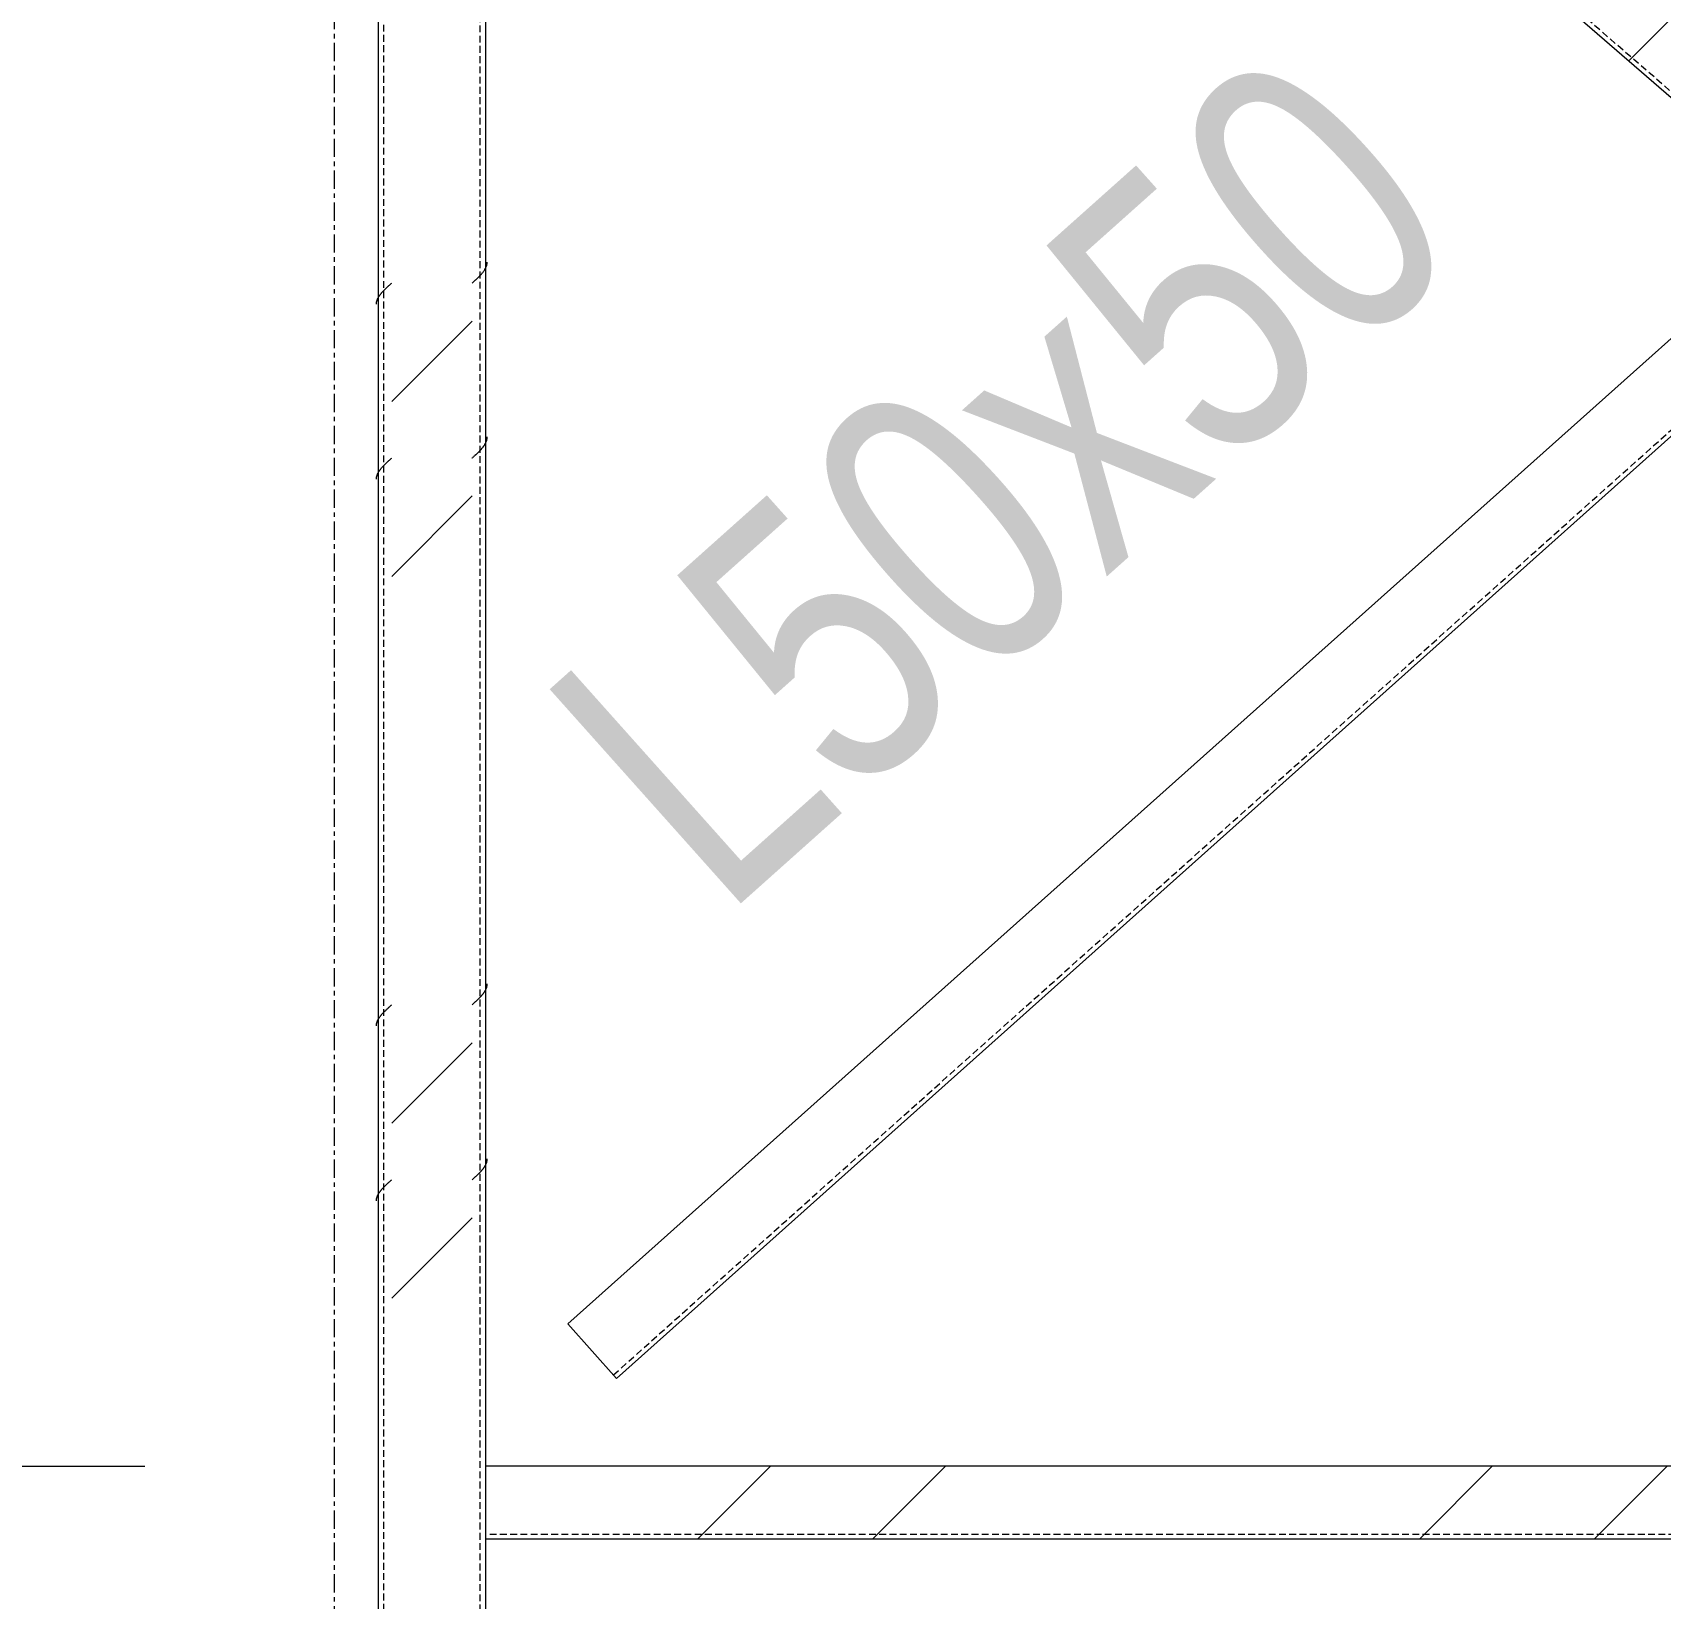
# Model space of a CAD drawing. Header units: centimetres. Extents: x -6111 to 13767, y -285 to 1600.
# Drawn here: x -3404.1 to -3290.7, y 409.8 to 518.9 of the extents above; entities that cross this region are included whole.
import ezdxf

# ---------------------------------------------------------------- set-up
doc = ezdxf.new("R2010")
doc.units = ezdxf.units.CM
doc.linetypes.add('Grid Line', pattern=[2.2225, 1.27, -0.3175, 0.3175, -0.3175])
doc.linetypes.add('Hidden', pattern=[0.714375, 0.47625, -0.238125])
for name, color, linetype, lineweight in [('A-ANNO-DIMS', 7, 'Continuous', 9), ('A-ANNO-DIMS-100', 7, 'Continuous', 9), ('S-BEAM', 7, 'Continuous', 9), ('S-BEAM-IDEN', 7, 'Continuous', 18), ('S-COLS', 7, 'Continuous', 9), ('S-GRID', 7, 'Continuous', 9)]:
    doc.layers.add(name, color=color, linetype=linetype, lineweight=lineweight)
doc.styles.add('Century Gothic_1', font='GOTHIC.TTF', dxfattribs={"height": 15})
doc.styles.add('Century Gothic_2', font='GOTHIC.TTF', dxfattribs={"width": 0.8, "height": 20})
doc.dimstyles.new('FCA_N_Cotas_E100', dxfattribs={"dimscale": 30.48, "dimtxt": 15.662524, "dimasz": 0.492126, "dimexe": 0.656168, "dimexo": 0.656168, "dimgap": 0.032808, "dimtad": 1, "dimlfac": 0.01, "dimrnd": 0.01, "dimzin": 0, "dimdsep": 46, "dimtxsty": 'Century Gothic_1', "dimblk1": 'OBLIQUE', "dimblk2": 'OBLIQUE', "dimsah": 1, "dimcen": 0.09, "dimdle": 0.656168, "dimadec": 3, "dimazin": 2, "dimtfac": 1, "dimtdec": 4, "dimtix": 1, "dimtmove": 0, "dimatfit": 3, "dimfxl": 1, "dimtvp": 1, "dimtolj": 1, "dimtzin": 0, "dimarcsym": 2})
pattern_1 = [(45, (0, 0), (-25.14472, 25.14472), []), (45, (0, 38.1), (-25.14472, 25.14472), [])]

# ---------------------------------------------------------------- blocks, each defined once
blk = doc.blocks.new('FP_83-Elevación Eje 2')
at = {"layer": 'S-COLS'}
blk.add_line((-5678, 233.83), (-5678, 594.99), dxfattribs=at)
at = {"layer": 'S-COLS', "color": 9, "true_color": 0xc0c0c0}
for p, q in [((-5677.98, 502.51), (-5677.97, 502.53)), ((-5677.97, 502.53), (-5677.96, 502.56)), ((-5677.96, 502.56), (-5677.95, 502.58)), ((-5677.95, 502.58), (-5677.94, 502.6)), ((-5677.94, 502.6), (-5677.93, 502.63)), ((-5677.93, 502.65), (-5677.92, 502.67)), ((-5677.93, 502.63), (-5677.93, 502.65)), ((-5677.92, 502.67), (-5677.91, 502.7)), ((-5677.91, 502.72), (-5677.9, 502.74)), ((-5677.91, 502.7), (-5677.91, 502.72)), ((-5677.9, 502.79), (-5677.89, 502.81)), ((-5677.9, 502.77), (-5677.9, 502.79)), ((-5677.9, 502.74), (-5677.9, 502.77)), ((-5677.89, 502.86), (-5677.89, 502.88)), ((-5677.89, 502.84), (-5677.89, 502.86)), ((-5677.89, 502.81), (-5677.89, 502.84)), ((-5678.95, 501.41), (-5678.93, 501.44)), ((-5678.93, 501.44), (-5678.9, 501.46)), ((-5678.9, 501.46), (-5678.88, 501.48)), ((-5678.88, 501.48), (-5678.85, 501.51)), ((-5678.85, 501.51), (-5678.82, 501.53)), ((-5678.82, 501.53), (-5678.8, 501.55)), ((-5678.8, 501.55), (-5678.77, 501.58)), ((-5678.77, 501.58), (-5678.75, 501.6)), ((-5678.75, 501.6), (-5678.72, 501.62)), ((-5678.72, 501.62), (-5678.7, 501.65)), ((-5678.7, 501.65), (-5678.67, 501.67)), ((-5678.67, 501.67), (-5678.64, 501.69)), ((-5678.64, 501.69), (-5678.62, 501.72)), ((-5678.62, 501.72), (-5678.59, 501.74)), ((-5678.59, 501.74), (-5678.57, 501.76)), ((-5678.57, 501.76), (-5678.55, 501.79)), ((-5678.55, 501.79), (-5678.52, 501.81)), ((-5678.52, 501.81), (-5678.5, 501.83)), ((-5678.5, 501.83), (-5678.47, 501.86)), ((-5678.47, 501.86), (-5678.45, 501.88)), ((-5678.45, 501.88), (-5678.43, 501.9)), ((-5678.43, 501.9), (-5678.41, 501.93)), ((-5678.41, 501.93), (-5678.38, 501.95)), ((-5678.38, 501.95), (-5678.36, 501.97)), ((-5678.36, 501.97), (-5678.34, 502)), ((-5678.34, 502), (-5678.32, 502.02)), ((-5678.32, 502.02), (-5678.3, 502.04)), ((-5678.3, 502.04), (-5678.28, 502.07)), ((-5678.28, 502.07), (-5678.26, 502.09)), ((-5678.26, 502.09), (-5678.24, 502.11)), ((-5678.24, 502.11), (-5678.22, 502.14)), ((-5678.22, 502.14), (-5678.2, 502.16)), ((-5678.2, 502.16), (-5678.18, 502.18)), ((-5678.18, 502.18), (-5678.16, 502.21)), ((-5678.16, 502.21), (-5678.15, 502.23)), ((-5678.15, 502.23), (-5678.13, 502.25)), ((-5678.13, 502.25), (-5678.11, 502.28)), ((-5678.11, 502.28), (-5678.1, 502.3)), ((-5678.1, 502.3), (-5678.08, 502.32)), ((-5678.08, 502.32), (-5678.07, 502.35)), ((-5678.07, 502.35), (-5678.05, 502.37)), ((-5678.05, 502.37), (-5678.04, 502.39)), ((-5678.04, 502.39), (-5678.03, 502.42)), ((-5678.03, 502.42), (-5678.01, 502.44)), ((-5678.01, 502.44), (-5678, 502.46)), ((-5678, 502.46), (-5677.99, 502.49)), ((-5677.99, 502.49), (-5677.98, 502.51)), ((-5678.15, 490.04), (-5678.13, 490.06)), ((-5678.13, 490.06), (-5678.11, 490.09)), ((-5678.11, 490.09), (-5678.1, 490.11)), ((-5678.1, 490.11), (-5678.08, 490.13)), ((-5678.08, 490.13), (-5678.07, 490.16)), ((-5678.07, 490.16), (-5678.05, 490.18)), ((-5678.05, 490.18), (-5678.04, 490.2)), ((-5678.04, 490.2), (-5678.03, 490.23)), ((-5678.03, 490.23), (-5678.01, 490.25)), ((-5678.01, 490.25), (-5678, 490.27)), ((-5678, 490.27), (-5677.99, 490.3)), ((-5677.99, 490.3), (-5677.98, 490.32)), ((-5677.98, 490.32), (-5677.97, 490.34)), ((-5677.97, 490.34), (-5677.96, 490.37)), ((-5677.96, 490.37), (-5677.95, 490.39)), ((-5677.95, 490.39), (-5677.94, 490.41)), ((-5677.94, 490.41), (-5677.93, 490.44)), ((-5677.93, 490.46), (-5677.92, 490.48)), ((-5677.93, 490.44), (-5677.93, 490.46)), ((-5677.92, 490.48), (-5677.91, 490.51)), ((-5677.91, 490.53), (-5677.9, 490.55)), ((-5677.91, 490.51), (-5677.91, 490.53)), ((-5677.9, 490.6), (-5677.89, 490.62)), ((-5677.9, 490.58), (-5677.9, 490.6)), ((-5677.9, 490.55), (-5677.9, 490.58)), ((-5677.89, 490.67), (-5677.89, 490.69)), ((-5677.89, 490.65), (-5677.89, 490.67)), ((-5677.89, 490.62), (-5677.89, 490.65)), ((-5678.95, 489.22), (-5678.93, 489.25)), ((-5678.93, 489.25), (-5678.9, 489.27)), ((-5678.9, 489.27), (-5678.88, 489.29)), ((-5678.88, 489.29), (-5678.85, 489.32)), ((-5678.85, 489.32), (-5678.82, 489.34)), ((-5678.82, 489.34), (-5678.8, 489.36)), ((-5678.8, 489.36), (-5678.77, 489.39)), ((-5678.77, 489.39), (-5678.75, 489.41)), ((-5678.75, 489.41), (-5678.72, 489.43)), ((-5678.72, 489.43), (-5678.7, 489.46)), ((-5678.7, 489.46), (-5678.67, 489.48)), ((-5678.67, 489.48), (-5678.64, 489.5)), ((-5678.64, 489.5), (-5678.62, 489.53)), ((-5678.62, 489.53), (-5678.59, 489.55)), ((-5678.59, 489.55), (-5678.57, 489.57)), ((-5678.57, 489.57), (-5678.55, 489.6)), ((-5678.55, 489.6), (-5678.52, 489.62)), ((-5678.52, 489.62), (-5678.5, 489.64)), ((-5678.5, 489.64), (-5678.47, 489.67)), ((-5678.47, 489.67), (-5678.45, 489.69)), ((-5678.45, 489.69), (-5678.43, 489.71)), ((-5678.43, 489.71), (-5678.41, 489.74)), ((-5678.41, 489.74), (-5678.38, 489.76)), ((-5678.38, 489.76), (-5678.36, 489.78)), ((-5678.36, 489.78), (-5678.34, 489.81)), ((-5678.34, 489.81), (-5678.32, 489.83)), ((-5678.32, 489.83), (-5678.3, 489.85)), ((-5678.3, 489.85), (-5678.28, 489.88)), ((-5678.28, 489.88), (-5678.26, 489.9)), ((-5678.26, 489.9), (-5678.24, 489.92)), ((-5678.24, 489.92), (-5678.22, 489.95)), ((-5678.22, 489.95), (-5678.2, 489.97)), ((-5678.2, 489.97), (-5678.18, 489.99)), ((-5678.18, 489.99), (-5678.16, 490.02)), ((-5678.16, 490.02), (-5678.15, 490.04)), ((-5678.57, 451.47), (-5678.55, 451.5)), ((-5678.55, 451.5), (-5678.52, 451.52)), ((-5678.52, 451.52), (-5678.5, 451.54)), ((-5678.5, 451.54), (-5678.47, 451.57)), ((-5678.47, 451.57), (-5678.45, 451.59)), ((-5678.45, 451.59), (-5678.43, 451.61)), ((-5678.43, 451.61), (-5678.41, 451.64)), ((-5678.41, 451.64), (-5678.38, 451.66)), ((-5678.38, 451.66), (-5678.36, 451.68)), ((-5678.36, 451.68), (-5678.34, 451.71)), ((-5678.34, 451.71), (-5678.32, 451.73)), ((-5678.32, 451.73), (-5678.3, 451.75)), ((-5678.3, 451.75), (-5678.28, 451.78)), ((-5678.28, 451.78), (-5678.26, 451.8)), ((-5678.26, 451.8), (-5678.24, 451.82)), ((-5678.24, 451.82), (-5678.22, 451.85)), ((-5678.22, 451.85), (-5678.2, 451.87)), ((-5678.2, 451.87), (-5678.18, 451.89)), ((-5678.18, 451.89), (-5678.16, 451.92)), ((-5678.16, 451.92), (-5678.15, 451.94)), ((-5678.15, 451.94), (-5678.13, 451.96)), ((-5678.13, 451.96), (-5678.11, 451.99)), ((-5678.11, 451.99), (-5678.1, 452.01)), ((-5678.1, 452.01), (-5678.08, 452.03)), ((-5678.08, 452.03), (-5678.07, 452.06)), ((-5678.07, 452.06), (-5678.05, 452.08)), ((-5678.05, 452.08), (-5678.04, 452.1)), ((-5678.04, 452.1), (-5678.03, 452.13)), ((-5678.03, 452.13), (-5678.01, 452.15)), ((-5678.01, 452.15), (-5678, 452.17)), ((-5678, 452.17), (-5677.99, 452.2)), ((-5677.99, 452.2), (-5677.98, 452.22)), ((-5677.98, 452.22), (-5677.97, 452.24)), ((-5677.97, 452.24), (-5677.96, 452.27)), ((-5677.96, 452.27), (-5677.95, 452.29)), ((-5677.95, 452.29), (-5677.94, 452.31)), ((-5677.94, 452.31), (-5677.93, 452.34)), ((-5677.93, 452.36), (-5677.92, 452.38)), ((-5677.93, 452.34), (-5677.93, 452.36)), ((-5677.92, 452.38), (-5677.91, 452.41)), ((-5677.91, 452.43), (-5677.9, 452.45)), ((-5677.91, 452.41), (-5677.91, 452.43)), ((-5677.9, 452.5), (-5677.89, 452.52)), ((-5677.9, 452.48), (-5677.9, 452.5)), ((-5677.9, 452.45), (-5677.9, 452.48)), ((-5677.89, 452.57), (-5677.89, 452.59)), ((-5677.89, 452.55), (-5677.89, 452.57)), ((-5677.89, 452.52), (-5677.89, 452.55)), ((-5678.95, 451.12), (-5678.93, 451.15)), ((-5678.93, 451.15), (-5678.9, 451.17)), ((-5678.9, 451.17), (-5678.88, 451.19)), ((-5678.88, 451.19), (-5678.85, 451.22)), ((-5678.85, 451.22), (-5678.82, 451.24)), ((-5678.82, 451.24), (-5678.8, 451.26)), ((-5678.8, 451.26), (-5678.77, 451.29)), ((-5678.77, 451.29), (-5678.75, 451.31)), ((-5678.75, 451.31), (-5678.72, 451.33)), ((-5678.72, 451.33), (-5678.7, 451.36)), ((-5678.7, 451.36), (-5678.67, 451.38)), ((-5678.67, 451.38), (-5678.64, 451.4)), ((-5678.64, 451.4), (-5678.62, 451.43)), ((-5678.62, 451.43), (-5678.59, 451.45)), ((-5678.59, 451.45), (-5678.57, 451.47)), ((-5677.94, 440.12), (-5677.93, 440.15)), ((-5677.93, 440.17), (-5677.92, 440.19)), ((-5677.93, 440.15), (-5677.93, 440.17)), ((-5677.92, 440.19), (-5677.91, 440.22)), ((-5677.91, 440.24), (-5677.9, 440.26)), ((-5677.91, 440.22), (-5677.91, 440.24)), ((-5677.9, 440.31), (-5677.89, 440.33)), ((-5677.9, 440.29), (-5677.9, 440.31)), ((-5677.9, 440.26), (-5677.9, 440.29)), ((-5677.89, 440.38), (-5677.89, 440.4)), ((-5677.89, 440.36), (-5677.89, 440.38)), ((-5677.89, 440.33), (-5677.89, 440.36)), ((-5678.9, 438.98), (-5678.88, 439.01)), ((-5678.88, 439.01), (-5678.85, 439.03)), ((-5678.85, 439.03), (-5678.82, 439.05)), ((-5678.82, 439.05), (-5678.8, 439.08)), ((-5678.8, 439.08), (-5678.77, 439.1)), ((-5678.77, 439.1), (-5678.75, 439.12)), ((-5678.75, 439.12), (-5678.72, 439.15)), ((-5678.72, 439.15), (-5678.7, 439.17)), ((-5678.7, 439.17), (-5678.67, 439.19)), ((-5678.67, 439.19), (-5678.64, 439.22)), ((-5678.64, 439.22), (-5678.62, 439.24)), ((-5678.62, 439.24), (-5678.59, 439.26)), ((-5678.59, 439.26), (-5678.57, 439.29)), ((-5678.57, 439.29), (-5678.55, 439.31)), ((-5678.55, 439.31), (-5678.52, 439.33)), ((-5678.52, 439.33), (-5678.5, 439.35)), ((-5678.5, 439.35), (-5678.47, 439.38)), ((-5678.47, 439.38), (-5678.45, 439.4)), ((-5678.45, 439.4), (-5678.43, 439.42)), ((-5678.43, 439.42), (-5678.41, 439.45)), ((-5678.41, 439.45), (-5678.38, 439.47)), ((-5678.38, 439.47), (-5678.36, 439.49)), ((-5678.36, 439.49), (-5678.34, 439.52)), ((-5678.34, 439.52), (-5678.32, 439.54)), ((-5678.32, 439.54), (-5678.3, 439.56)), ((-5678.3, 439.56), (-5678.28, 439.59)), ((-5678.28, 439.59), (-5678.26, 439.61)), ((-5678.26, 439.61), (-5678.24, 439.63)), ((-5678.24, 439.63), (-5678.22, 439.66)), ((-5678.22, 439.66), (-5678.2, 439.68)), ((-5678.2, 439.68), (-5678.18, 439.7)), ((-5678.18, 439.7), (-5678.16, 439.73)), ((-5678.16, 439.73), (-5678.15, 439.75)), ((-5678.15, 439.75), (-5678.13, 439.77)), ((-5678.13, 439.77), (-5678.11, 439.8)), ((-5678.11, 439.8), (-5678.1, 439.82)), ((-5678.1, 439.82), (-5678.08, 439.84)), ((-5678.08, 439.84), (-5678.07, 439.87)), ((-5678.07, 439.87), (-5678.05, 439.89)), ((-5678.05, 439.89), (-5678.04, 439.91)), ((-5678.04, 439.91), (-5678.03, 439.94)), ((-5678.03, 439.94), (-5678.01, 439.96)), ((-5678.01, 439.96), (-5678, 439.98)), ((-5678, 439.98), (-5677.99, 440.01)), ((-5677.99, 440.01), (-5677.98, 440.03)), ((-5677.98, 440.03), (-5677.97, 440.05)), ((-5677.97, 440.05), (-5677.96, 440.08)), ((-5677.96, 440.08), (-5677.95, 440.1)), ((-5677.95, 440.1), (-5677.94, 440.12)), ((-5678.95, 438.94), (-5678.93, 438.96)), ((-5678.93, 438.96), (-5678.9, 438.98))]:
    blk.add_line(p, q, dxfattribs=at)
blk = doc.blocks.new('FP_84-Elevación Eje 2')
at = {"layer": 'S-COLS'}
blk.add_line((-5685.5, 620.8), (-5685.5, 46.02), dxfattribs=at)
at = {"layer": 'S-COLS', "color": 9, "true_color": 0xc0c0c0}
for p, q in [((-5684.61, 501.37), (-5684.58, 501.39)), ((-5684.58, 501.39), (-5684.55, 501.41)), ((-5685.56, 500.25), (-5685.55, 500.27)), ((-5685.55, 500.27), (-5685.54, 500.29)), ((-5685.54, 500.29), (-5685.53, 500.32)), ((-5685.53, 500.32), (-5685.52, 500.34)), ((-5685.52, 500.34), (-5685.51, 500.36)), ((-5685.51, 500.36), (-5685.49, 500.39)), ((-5685.49, 500.39), (-5685.48, 500.41)), ((-5685.48, 500.41), (-5685.47, 500.43)), ((-5685.47, 500.43), (-5685.46, 500.46)), ((-5685.46, 500.46), (-5685.44, 500.48)), ((-5685.44, 500.48), (-5685.43, 500.5)), ((-5685.43, 500.5), (-5685.41, 500.53)), ((-5685.41, 500.53), (-5685.39, 500.55)), ((-5685.39, 500.55), (-5685.38, 500.57)), ((-5685.38, 500.57), (-5685.36, 500.6)), ((-5685.36, 500.6), (-5685.34, 500.62)), ((-5685.34, 500.62), (-5685.33, 500.64)), ((-5685.33, 500.64), (-5685.31, 500.67)), ((-5685.31, 500.67), (-5685.29, 500.69)), ((-5685.29, 500.69), (-5685.27, 500.71)), ((-5685.27, 500.71), (-5685.25, 500.74)), ((-5685.25, 500.74), (-5685.23, 500.76)), ((-5685.23, 500.76), (-5685.21, 500.78)), ((-5685.21, 500.78), (-5685.19, 500.81)), ((-5685.19, 500.81), (-5685.17, 500.83)), ((-5685.17, 500.83), (-5685.15, 500.85)), ((-5685.15, 500.85), (-5685.12, 500.88)), ((-5685.12, 500.88), (-5685.1, 500.9)), ((-5685.1, 500.9), (-5685.08, 500.92)), ((-5685.08, 500.92), (-5685.06, 500.95)), ((-5685.06, 500.95), (-5685.03, 500.97)), ((-5685.03, 500.97), (-5685.01, 500.99)), ((-5685.01, 500.99), (-5684.99, 501.02)), ((-5684.99, 501.02), (-5684.96, 501.04)), ((-5684.96, 501.04), (-5684.94, 501.06)), ((-5684.94, 501.06), (-5684.91, 501.09)), ((-5684.91, 501.09), (-5684.89, 501.11)), ((-5684.89, 501.11), (-5684.86, 501.13)), ((-5684.86, 501.13), (-5684.84, 501.16)), ((-5684.84, 501.16), (-5684.81, 501.18)), ((-5684.81, 501.18), (-5684.79, 501.2)), ((-5684.79, 501.2), (-5684.76, 501.23)), ((-5684.76, 501.23), (-5684.74, 501.25)), ((-5684.74, 501.25), (-5684.71, 501.27)), ((-5684.71, 501.27), (-5684.68, 501.3)), ((-5684.68, 501.3), (-5684.66, 501.32)), ((-5684.66, 501.32), (-5684.63, 501.34)), ((-5684.63, 501.34), (-5684.61, 501.37)), ((-5685.62, 500.02), (-5685.61, 500.04)), ((-5685.62, 499.99), (-5685.62, 500.02)), ((-5685.62, 499.97), (-5685.62, 499.99)), ((-5685.62, 499.95), (-5685.62, 499.97)), ((-5685.61, 500.06), (-5685.6, 500.09)), ((-5685.61, 500.04), (-5685.61, 500.06)), ((-5685.6, 500.11), (-5685.59, 500.13)), ((-5685.6, 500.09), (-5685.6, 500.11)), ((-5685.59, 500.16), (-5685.58, 500.18)), ((-5685.59, 500.13), (-5685.59, 500.16)), ((-5685.58, 500.18), (-5685.57, 500.2)), ((-5685.57, 500.22), (-5685.56, 500.25)), ((-5685.57, 500.2), (-5685.57, 500.22)), ((-5684.91, 488.9), (-5684.89, 488.92)), ((-5684.89, 488.92), (-5684.86, 488.94)), ((-5684.86, 488.94), (-5684.84, 488.97)), ((-5684.84, 488.97), (-5684.81, 488.99)), ((-5684.81, 488.99), (-5684.79, 489.01)), ((-5684.79, 489.01), (-5684.76, 489.04)), ((-5684.76, 489.04), (-5684.74, 489.06)), ((-5684.74, 489.06), (-5684.71, 489.08)), ((-5684.71, 489.08), (-5684.68, 489.11)), ((-5684.68, 489.11), (-5684.66, 489.13)), ((-5684.66, 489.13), (-5684.63, 489.15)), ((-5684.63, 489.15), (-5684.61, 489.18)), ((-5684.61, 489.18), (-5684.58, 489.2)), ((-5684.58, 489.2), (-5684.55, 489.22)), ((-5685.62, 487.83), (-5685.61, 487.85)), ((-5685.62, 487.8), (-5685.62, 487.83)), ((-5685.62, 487.78), (-5685.62, 487.8)), ((-5685.62, 487.76), (-5685.62, 487.78)), ((-5685.61, 487.87), (-5685.6, 487.9)), ((-5685.61, 487.85), (-5685.61, 487.87)), ((-5685.6, 487.92), (-5685.59, 487.94)), ((-5685.6, 487.9), (-5685.6, 487.92)), ((-5685.59, 487.97), (-5685.58, 487.99)), ((-5685.59, 487.94), (-5685.59, 487.97)), ((-5685.58, 487.99), (-5685.57, 488.01)), ((-5685.57, 488.04), (-5685.56, 488.06)), ((-5685.57, 488.01), (-5685.57, 488.04)), ((-5685.56, 488.06), (-5685.55, 488.08)), ((-5685.55, 488.08), (-5685.54, 488.11)), ((-5685.54, 488.11), (-5685.53, 488.13)), ((-5685.53, 488.13), (-5685.52, 488.15)), ((-5685.52, 488.15), (-5685.51, 488.18)), ((-5685.51, 488.18), (-5685.49, 488.2)), ((-5685.49, 488.2), (-5685.48, 488.22)), ((-5685.48, 488.22), (-5685.47, 488.25)), ((-5685.47, 488.25), (-5685.46, 488.27)), ((-5685.46, 488.27), (-5685.44, 488.29)), ((-5685.44, 488.29), (-5685.43, 488.32)), ((-5685.43, 488.32), (-5685.41, 488.34)), ((-5685.41, 488.34), (-5685.39, 488.36)), ((-5685.39, 488.36), (-5685.38, 488.39)), ((-5685.38, 488.39), (-5685.36, 488.41)), ((-5685.36, 488.41), (-5685.34, 488.43)), ((-5685.34, 488.43), (-5685.33, 488.46)), ((-5685.33, 488.46), (-5685.31, 488.48)), ((-5685.31, 488.48), (-5685.29, 488.5)), ((-5685.29, 488.5), (-5685.27, 488.53)), ((-5685.27, 488.53), (-5685.25, 488.55)), ((-5685.25, 488.55), (-5685.23, 488.57)), ((-5685.23, 488.57), (-5685.21, 488.6)), ((-5685.21, 488.6), (-5685.19, 488.62)), ((-5685.19, 488.62), (-5685.17, 488.64)), ((-5685.17, 488.64), (-5685.15, 488.67)), ((-5685.15, 488.67), (-5685.12, 488.69)), ((-5685.12, 488.69), (-5685.1, 488.71)), ((-5685.1, 488.71), (-5685.08, 488.74)), ((-5685.08, 488.74), (-5685.06, 488.76)), ((-5685.06, 488.76), (-5685.03, 488.78)), ((-5685.03, 488.78), (-5685.01, 488.8)), ((-5685.01, 488.8), (-5684.99, 488.83)), ((-5684.99, 488.83), (-5684.96, 488.85)), ((-5684.96, 488.85), (-5684.94, 488.87)), ((-5684.94, 488.87), (-5684.91, 488.9)), ((-5685.34, 450.33), (-5685.33, 450.36)), ((-5685.33, 450.36), (-5685.31, 450.38)), ((-5685.31, 450.38), (-5685.29, 450.4)), ((-5685.29, 450.4), (-5685.27, 450.43)), ((-5685.27, 450.43), (-5685.25, 450.45)), ((-5685.25, 450.45), (-5685.23, 450.47)), ((-5685.23, 450.47), (-5685.21, 450.5)), ((-5685.21, 450.5), (-5685.19, 450.52)), ((-5685.19, 450.52), (-5685.17, 450.54)), ((-5685.17, 450.54), (-5685.15, 450.57)), ((-5685.15, 450.57), (-5685.12, 450.59)), ((-5685.12, 450.59), (-5685.1, 450.61)), ((-5685.1, 450.61), (-5685.08, 450.64)), ((-5685.08, 450.64), (-5685.06, 450.66)), ((-5685.06, 450.66), (-5685.03, 450.68)), ((-5685.03, 450.68), (-5685.01, 450.7)), ((-5685.01, 450.7), (-5684.99, 450.73)), ((-5684.99, 450.73), (-5684.96, 450.75)), ((-5684.96, 450.75), (-5684.94, 450.77)), ((-5684.94, 450.77), (-5684.91, 450.8)), ((-5684.91, 450.8), (-5684.89, 450.82)), ((-5684.89, 450.82), (-5684.86, 450.84)), ((-5684.86, 450.84), (-5684.84, 450.87)), ((-5684.84, 450.87), (-5684.81, 450.89)), ((-5684.81, 450.89), (-5684.79, 450.91)), ((-5684.79, 450.91), (-5684.76, 450.94)), ((-5684.76, 450.94), (-5684.74, 450.96)), ((-5684.74, 450.96), (-5684.71, 450.98)), ((-5684.71, 450.98), (-5684.68, 451.01)), ((-5684.68, 451.01), (-5684.66, 451.03)), ((-5684.66, 451.03), (-5684.63, 451.05)), ((-5684.63, 451.05), (-5684.61, 451.08)), ((-5684.61, 451.08), (-5684.58, 451.1)), ((-5684.58, 451.1), (-5684.55, 451.12)), ((-5685.62, 449.73), (-5685.61, 449.75)), ((-5685.62, 449.7), (-5685.62, 449.73)), ((-5685.62, 449.68), (-5685.62, 449.7)), ((-5685.62, 449.66), (-5685.62, 449.68)), ((-5685.61, 449.77), (-5685.6, 449.8)), ((-5685.61, 449.75), (-5685.61, 449.77)), ((-5685.6, 449.82), (-5685.59, 449.84)), ((-5685.6, 449.8), (-5685.6, 449.82)), ((-5685.59, 449.87), (-5685.58, 449.89)), ((-5685.59, 449.84), (-5685.59, 449.87)), ((-5685.58, 449.89), (-5685.57, 449.91)), ((-5685.57, 449.94), (-5685.56, 449.96)), ((-5685.57, 449.91), (-5685.57, 449.94)), ((-5685.56, 449.96), (-5685.55, 449.98)), ((-5685.55, 449.98), (-5685.54, 450.01)), ((-5685.54, 450.01), (-5685.53, 450.03)), ((-5685.53, 450.03), (-5685.52, 450.05)), ((-5685.52, 450.05), (-5685.51, 450.08)), ((-5685.51, 450.08), (-5685.49, 450.1)), ((-5685.49, 450.1), (-5685.48, 450.12)), ((-5685.48, 450.12), (-5685.47, 450.15)), ((-5685.47, 450.15), (-5685.46, 450.17)), ((-5685.46, 450.17), (-5685.44, 450.19)), ((-5685.44, 450.19), (-5685.43, 450.22)), ((-5685.43, 450.22), (-5685.41, 450.24)), ((-5685.41, 450.24), (-5685.39, 450.26)), ((-5685.39, 450.26), (-5685.38, 450.29)), ((-5685.38, 450.29), (-5685.36, 450.31)), ((-5685.36, 450.31), (-5685.34, 450.33)), ((-5685.52, 437.86), (-5685.51, 437.89)), ((-5685.51, 437.89), (-5685.49, 437.91)), ((-5685.49, 437.91), (-5685.48, 437.93)), ((-5685.48, 437.93), (-5685.47, 437.96)), ((-5685.47, 437.96), (-5685.46, 437.98)), ((-5685.46, 437.98), (-5685.44, 438)), ((-5685.44, 438), (-5685.43, 438.03)), ((-5685.43, 438.03), (-5685.41, 438.05)), ((-5685.41, 438.05), (-5685.39, 438.07)), ((-5685.39, 438.07), (-5685.38, 438.1)), ((-5685.38, 438.1), (-5685.36, 438.12)), ((-5685.36, 438.12), (-5685.34, 438.14)), ((-5685.34, 438.14), (-5685.33, 438.17)), ((-5685.33, 438.17), (-5685.31, 438.19)), ((-5685.31, 438.19), (-5685.29, 438.21)), ((-5685.29, 438.21), (-5685.27, 438.24)), ((-5685.27, 438.24), (-5685.25, 438.26)), ((-5685.25, 438.26), (-5685.23, 438.28)), ((-5685.23, 438.28), (-5685.21, 438.31)), ((-5685.21, 438.31), (-5685.19, 438.33)), ((-5685.19, 438.33), (-5685.17, 438.35)), ((-5685.17, 438.35), (-5685.15, 438.38)), ((-5685.15, 438.38), (-5685.12, 438.4)), ((-5685.12, 438.4), (-5685.1, 438.42)), ((-5685.1, 438.42), (-5685.08, 438.45)), ((-5685.08, 438.45), (-5685.06, 438.47)), ((-5685.06, 438.47), (-5685.03, 438.49)), ((-5685.03, 438.49), (-5685.01, 438.52)), ((-5685.01, 438.52), (-5684.99, 438.54)), ((-5684.99, 438.54), (-5684.96, 438.56)), ((-5684.96, 438.56), (-5684.94, 438.59)), ((-5684.94, 438.59), (-5684.91, 438.61)), ((-5684.91, 438.61), (-5684.89, 438.63)), ((-5684.89, 438.63), (-5684.86, 438.66)), ((-5684.86, 438.66), (-5684.84, 438.68)), ((-5684.84, 438.68), (-5684.81, 438.7)), ((-5684.81, 438.7), (-5684.79, 438.73)), ((-5684.79, 438.73), (-5684.76, 438.75)), ((-5684.76, 438.75), (-5684.74, 438.77)), ((-5684.74, 438.77), (-5684.71, 438.8)), ((-5684.71, 438.8), (-5684.68, 438.82)), ((-5684.68, 438.82), (-5684.66, 438.84)), ((-5684.66, 438.84), (-5684.63, 438.87)), ((-5684.63, 438.87), (-5684.61, 438.89)), ((-5684.61, 438.89), (-5684.58, 438.91)), ((-5684.58, 438.91), (-5684.55, 438.94)), ((-5685.62, 437.54), (-5685.61, 437.56)), ((-5685.62, 437.51), (-5685.62, 437.54)), ((-5685.62, 437.49), (-5685.62, 437.51)), ((-5685.62, 437.47), (-5685.62, 437.49)), ((-5685.61, 437.58), (-5685.6, 437.61)), ((-5685.61, 437.56), (-5685.61, 437.58)), ((-5685.6, 437.63), (-5685.59, 437.65)), ((-5685.6, 437.61), (-5685.6, 437.63)), ((-5685.59, 437.68), (-5685.58, 437.7)), ((-5685.59, 437.65), (-5685.59, 437.68)), ((-5685.58, 437.7), (-5685.57, 437.72)), ((-5685.57, 437.75), (-5685.56, 437.77)), ((-5685.57, 437.72), (-5685.57, 437.75)), ((-5685.56, 437.77), (-5685.55, 437.79)), ((-5685.55, 437.79), (-5685.54, 437.82)), ((-5685.54, 437.82), (-5685.53, 437.84)), ((-5685.53, 437.84), (-5685.52, 437.86))]:
    blk.add_line(p, q, dxfattribs=at)
blk = doc.blocks.new('HSS Rectangular-Column - 75 x 75-1752346-Elevación Eje 2')
at = {"layer": 'S-COLS', "true_color": 0xc0c0c0}
h = blk.add_hatch(dxfattribs=at)
h.set_pattern_fill('FP_2', color=9, style=0, pattern_type=2)
h.set_pattern_definition(pattern_1)
h.paths.add_polyline_path([(-5678.95, 46.02), (-5678.95, 208.83), (-5681.75, 208.83), (-5681.75, 209.64), (-5678.95, 209.64), (-5678.95, 233.02), (-5681.75, 233.08), (-5681.75, 233.83), (-5678.95, 233.83), (-5678.95, 620.8), (-5684.55, 620.8), (-5684.55, 46.02)])
at = {"layer": 'S-COLS', "linetype": 'Hidden'}
for p, q in [((-5685.1, 46.02), (-5685.1, 620.8)), ((-5678.4, 620.8), (-5678.4, 233.83))]:
    blk.add_line(p, q, dxfattribs=at)
at = {"layer": 'S-COLS'}
for name in ['FP_84-Elevación Eje 2', 'FP_83-Elevación Eje 2']:
    blk.add_blockref(name, (0, 0), dxfattribs=at)
blk = doc.blocks.new('M_L Equal Angles - L51X51X3_2-V98-Elevación Eje 2')
at = {"layer": 'S-BEAM', "true_color": 0xc0c0c0}
h = blk.add_hatch(dxfattribs=at)
h.set_pattern_fill('FP_34', color=9, style=0, pattern_type=2)
h.set_pattern_definition(pattern_1)
h.paths.add_polyline_path([(-5490.43, 423.38), (-5487.1, 427.22), (-5671.41, 586.9), (-5674.73, 583.06), (-5556.33, 480.48)])
at = {"layer": 'S-BEAM', "linetype": 'Hidden'}
blk.add_line((-5490.22, 423.62), (-5674.53, 583.3), dxfattribs=at)
at = {"layer": 'S-BEAM'}
blk.add_line((-5490.43, 423.38), (-5674.73, 583.06), dxfattribs=at)
blk = doc.blocks.new('M_L Equal Angles - L51X51X3_2-V99-Elevación Eje 2')
at = {"layer": 'S-BEAM', "true_color": 0xc0c0c0}
h = blk.add_hatch(dxfattribs=at)
h.set_pattern_fill('FP_34', color=9, style=0, pattern_type=2)
h.set_pattern_definition(pattern_1)
h.paths.add_polyline_path([(-5668.89, 425.11), (-5489.71, 585.13), (-5493.09, 588.92), (-5672.27, 428.9)])
at = {"layer": 'S-BEAM'}
for p, q in [((-5493.09, 588.92), (-5672.27, 428.9)), ((-5489.71, 585.13), (-5668.89, 425.11)), ((-5668.89, 425.11), (-5672.27, 428.9))]:
    blk.add_line(p, q, dxfattribs=at)
at = {"layer": 'S-BEAM', "linetype": 'Hidden'}
blk.add_line((-5669.1, 425.35), (-5489.92, 585.37), dxfattribs=at)
blk = doc.blocks.new('M_L Equal Angles - L51X51X3_2-1755893-Elevación Eje 2')
at = {"layer": 'S-BEAM', "true_color": 0xc0c0c0}
h = blk.add_hatch(dxfattribs=at)
h.set_pattern_fill('FP_4', color=9, style=0, pattern_type=2)
h.set_pattern_definition(pattern_1)
h.paths.add_polyline_path([(-5483.65, 413.91), (-5483.65, 418.99), (-5678, 418.99), (-5678, 413.91), (-5556.33, 413.91)])
at = {"layer": 'S-BEAM'}
for p, q in [((-5483.65, 418.99), (-5678, 418.99)), ((-5483.65, 413.91), (-5678, 413.91))]:
    blk.add_line(p, q, dxfattribs=at)
at = {"layer": 'S-BEAM', "linetype": 'Hidden'}
blk.add_line((-5483.65, 414.22), (-5678, 414.22), dxfattribs=at)
blk = doc.blocks.new('DIMBLOCK17-Elevación Eje 2')
at = {"layer": 'A-ANNO-DIMS-100'}
for p, q in [((-3610.57, 639.99), (-3610.57, 418.99)), ((-3610.57, 619.99), (-3630.57, 619.99)), ((-3610.57, 619.99), (-3392.57, 619.99)), ((-3610.57, 418.99), (-3630.57, 418.99)), ((-3610.57, 418.99), (-3396.32, 418.99))]:
    blk.add_line(p, q, dxfattribs=at)
at = {"layer": 'A-ANNO-DIMS-100', "lineweight": 35}
for p, q in [((-3610.57, 619.99), (-3618.07, 627.49)), ((-3610.57, 619.99), (-3603.07, 612.49)), ((-3610.57, 418.99), (-3618.07, 426.49)), ((-3610.57, 418.99), (-3603.07, 411.49))]:
    blk.add_line(p, q, dxfattribs=at)
at = {"layer": 'A-ANNO-DIMS-100', "color": 0, "insert": (-3630.79, 499.1), "char_height": 15, "width": 48.9267, "attachment_point": 1, "rotation": 90, "line_spacing_factor": 0.984502, "style": 'Century Gothic_1'}
blk.add_mtext('2.01', dxfattribs=at)
blk = doc.blocks.new('_Oblique')
at = {"color": 0, "linetype": 'ByBlock', "lineweight": -2}
blk.add_line((-0.5, -0.5), (0.5, 0.5), dxfattribs=at)
blk = doc.blocks.new('DIMBLOCK18-Elevación Eje 2')
at = {"layer": 'A-ANNO-DIMS-100', "lineweight": 35}
for p, q in [((-3610.57, 418.99), (-3618.07, 426.49)), ((-3610.57, 418.99), (-3603.07, 411.49)), ((-3610.57, 233.83), (-3618.07, 241.33)), ((-3610.57, 233.83), (-3603.07, 226.33))]:
    blk.add_line(p, q, dxfattribs=at)
at = {"layer": 'A-ANNO-DIMS-100'}
for p, q in [((-3610.57, 418.99), (-3630.57, 418.99)), ((-3610.57, 418.99), (-3610.57, 233.83)), ((-3610.57, 418.99), (-3396.32, 418.99)), ((-3610.57, 233.83), (-3630.57, 233.83)), ((-3610.57, 233.83), (-3396.32, 233.83))]:
    blk.add_line(p, q, dxfattribs=at)
at = {"layer": 'A-ANNO-DIMS-100', "color": 0, "insert": (-3630.79, 306.02), "char_height": 15, "width": 48.9267, "attachment_point": 1, "rotation": 90, "line_spacing_factor": 0.984502, "style": 'Century Gothic_1'}
blk.add_mtext('1.85', dxfattribs=at)

msp = doc.modelspace()

# ---------------------------------------------------------------- linework, layer by layer
at = {"layer": 'S-GRID', "color": 253, "linetype": 'Grid Line', "true_color": 0xaaaaaa}
msp.add_line((-3383.106, -138.768), (-3383.106, 1331.674), dxfattribs=at)

# ---------------------------------------------------------------- block references
at = {"layer": 'S-BEAM'}
for name in ['M_L Equal Angles - L51X51X3_2-V99-Elevación Eje 2', 'M_L Equal Angles - L51X51X3_2-V98-Elevación Eje 2', 'M_L Equal Angles - L51X51X3_2-1755893-Elevación Eje 2']:
    msp.add_blockref(name, (2305.433, 0), dxfattribs=at)
at = {"layer": 'S-COLS'}
msp.add_blockref('HSS Rectangular-Column - 75 x 75-1752346-Elevación Eje 2', (2305.433, 0), dxfattribs=at)

# ---------------------------------------------------------------- texts
at = {"layer": 'S-BEAM-IDEN', "lineweight": 9, "insert": (-3369.417, 471.947), "char_height": 20, "width": 87.86495, "attachment_point": 1, "rotation": 41.76757, "style": 'Century Gothic_2'}
msp.add_mtext('L50x50', dxfattribs=at)

# ---------------------------------------------------------------- dimensions: what is measured, and where the dimension line sits
at = {"layer": 'A-ANNO-DIMS'}
for base, p1, p2, override, picture, middle in [((-3610.566, 418.987), (-3372.571, 619.989), (-3376.316, 418.987), {"dimpost": '<>', "dimfxl": 201.037455}, 'DIMBLOCK17-Elevación Eje 2', (-3619.444, 519.488)), ((-3610.566, 233.832), (-3376.316, 418.987), (-3376.321, 233.832), {"dimpost": '<>', "dimfxl": 185.154541}, 'DIMBLOCK18-Elevación Eje 2', (-3619.444, 326.41))]:
    dim = msp.add_linear_dim(base=base, p1=p1, p2=p2, angle=90, dimstyle='FCA_N_Cotas_E100', override=override, dxfattribs=at)
    dim.commit()
    dim.dimension.update_dxf_attribs({"geometry": picture, "text_midpoint": middle})

doc.saveas('drawing.dxf')
